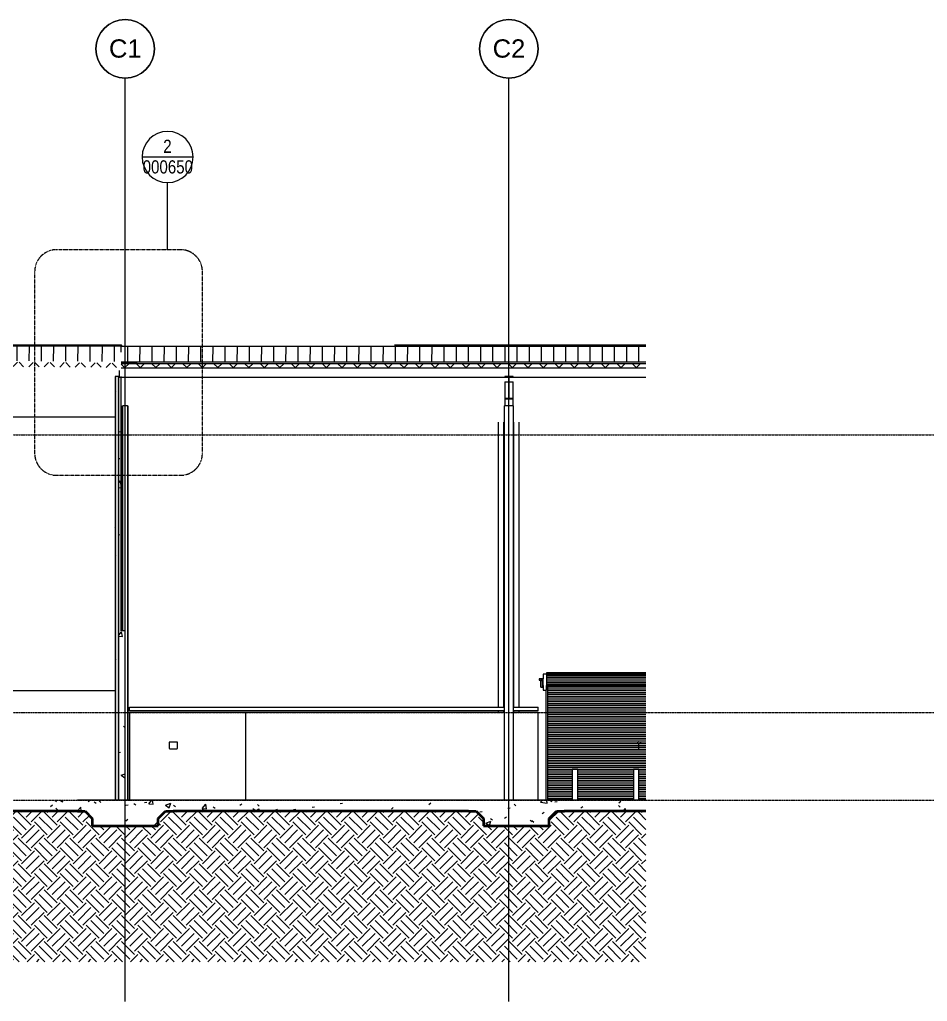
# Model space of a CAD drawing. Header units: millimetres. Extents: x 900982 to 1200730, y -305 to 27743.
# Drawn here: x 1106723 to 1131564, y -305 to 26561 of the extents above; entities that cross this region are included whole.
import ezdxf

# ---------------------------------------------------------------- set-up
doc = ezdxf.new("R2010")
doc.units = ezdxf.units.MM
for name, pattern in [('AEC_Center', [24, 12, -4, 4, -4]), ('AEC_Double Dash', [39, 15, -4, 6, -4, 6, -4]), ('Dash Small', [9, 3, -1.5, 3, -1.5]), ('Grid Line', [21, 12, -3, 3, -3]), ('Hidden', [6, 4, -2])]:
    doc.linetypes.add(name, pattern=pattern)
for name, color, linetype, lineweight in [('A-ANNO-SYMB', 150, 'Continuous', 5), ('A-CLNG', 13, 'Continuous', 5), ('A-DETL', 90, 'Continuous', 18), ('A-DETL-GENF', 92, 'Continuous', 5), ('A-DOOR', 31, 'Continuous', 5), ('A-DOOR-FRAM', 31, 'Continuous', 5), ('A-FLOR', 192, 'Continuous', 5), ('A-FLOR-LEVL', 51, 'Continuous', 5), ('A-FLOR-PATT', 8, 'Continuous', 15), ('A-ROOF', 132, 'Continuous', 5), ('A-ROOF-PATT', 132, 'Continuous', 15), ('A-SIGN', 13, 'Continuous', 5), ('A-WALL', 113, 'Continuous', 5), ('A-WALL-PATT', 111, 'Continuous', 13), ('P-SANR-FIXT', 6, 'Continuous', 5), ('Q-SPCQ', 91, 'Continuous', 5), ('S-BEAM', 12, 'Continuous', 5), ('S-COLS', 52, 'Continuous', 5), ('S-GRID', 1, 'Continuous', 5), ('S-GRID-IDEN', 1, 'Continuous', 5)]:
    doc.layers.add(name, color=color, linetype=linetype, lineweight=lineweight)
doc.styles.add('Arial', font='arial.ttf', dxfattribs={"height": 500})
doc.styles.add('Arial Narrow_1', font='ARIALN.TTF', dxfattribs={"height": 360})
pattern_1 = [(50, (1073539.1, 9820.3), (1457.472, -127.512), [152.4, -1676.4]), (355, (1073539.1, 9820.3), (-281.942, 1528.454), [121.92, -1341.12]), (100.451, (1073660.5, 9809.7), (1175.54, 1400.933), [129.52, -1424.72]), (46.184, (1073539, 10226.7), (2168.63, -336.34), [228.6, -2514.6]), (96.636, (1073719.8, 10198.7), (1899.22, 1979.42), [194.28, -2137.08]), (351.184, (1073539, 10226.7), (1899.24, 1979.4), [182.88, -2011.68]), (21, (1073742.3, 10125.1), (1212.915, -818.121), [152.4, -1676.4]), (326, (1073742.3, 10125.1), (494.417, 1473.504), [121.92, -1341.12]), (71.451, (1073843.4, 10056.9), (1707.337, 655.37), [129.52, -1424.72]), (37.5, (1073539.1, 9820.3), (24.7094, 676.44), [67.056, -1257.808, 67.056, -2640.584]), (37.5, (1073539.1, 9820.3), (24.7094, 676.44), [-1391.92, -1294.384, 67.056, -1279.144]), (7.5, (1073539.1, 9820.3), (534.558, 801.444), [67.056, -709.168, 67.056, -1227.328, -513.08]), (7.5, (1073539.1, 9820.3), (534.558, 801.444), [-2070.608, 67.056, -446.024]), (327.5, (1073085.94, 9820.3), (1084.7275, -45.831), [67.056, -440.944, 67.056, -3621.024]), (327.5, (1073085.94, 9820.3), (1084.7275, -45.831), [-575.056, -1517.904, 67.056, -2036.064]), (317.5, (1072882.7, 9820.3), (1185.035, 203.414), [67.056, -593.344, 67.056, -985.52, -1493.52]), (317.5, (1072882.7, 9820.3), (1185.035, 203.414), [-1712.976, 67.056, -1426.464])]

# ---------------------------------------------------------------- blocks, each defined once
blk = doc.blocks.new('SHS-Square Hollow Section-Column - 150x150xSHS-1264402-SECTION - GRIDS 2B')
at = {"layer": 'S-COLS', "linetype": 'Hidden'}
for p, q in [((-1629862, 9834), (-1629862, 15990)), ((-1629722, 15990), (-1629722, 5202))]:
    blk.add_line(p, q, dxfattribs=at)
blk = doc.blocks.new('Structural Framing 16 - Structural Framing 1-1145737-SECTION - GRIDS 2B')
at = {"layer": 'S-BEAM', "lineweight": 13}
for p, q in [((-1619177, 16797), (-1619407, 16797)), ((-1619407, 16797), (-1619407, 16787)), ((-1619407, 16787), (-1619297, 16787)), ((-1619297, 16787), (-1619297, 16195)), ((-1619287, 16195), (-1619287, 16787)), ((-1619287, 16787), (-1619177, 16787)), ((-1619177, 16787), (-1619177, 16797)), ((-1619297, 16195), (-1619407, 16195)), ((-1619407, 16195), (-1619407, 16185)), ((-1619407, 16185), (-1619177, 16185)), ((-1619177, 16195), (-1619287, 16195)), ((-1619177, 16185), (-1619177, 16195))]:
    blk.add_line(p, q, dxfattribs=at)
at = {"layer": 'S-BEAM'}
for p, q in [((-1619407, 16648), (-1619297, 16648)), ((-1619407, 16648), (-1619407, 16195)), ((-1619287, 16648), (-1619177, 16648)), ((-1619177, 16195), (-1619177, 16648)), ((-1619407, 16185), (-1619407, 15990)), ((-1619177, 15990), (-1619177, 16185))]:
    blk.add_line(p, q, dxfattribs=at)
blk = doc.blocks.new('Downpipe - Straight - 01 - 150D-V169-SECTION - GRIDS 2B')
at = {"layer": 'P-SANR-FIXT'}
for p, q in [((-1619163, 15546), (-1619163, 7750)), ((-1619013, 7750), (-1619013, 15546)), ((-1619163, 7650), (-1619163, 7600)), ((-1619013, 7600), (-1619013, 7650))]:
    blk.add_line(p, q, dxfattribs=at)
blk = doc.blocks.new('Ridge Capping - Ridge Capping-V175-SECTION - GRIDS 2B')
at = {"layer": 'A-ROOF'}
for p, q in [((-1643051, 17658), (-1629902, 17658)), ((-1629875, 17628), (-1643051, 17628)), ((-1629902, 17658), (-1629887, 17643)), ((-1629902, 17623), (-1615547, 17623)), ((-1615547, 17649), (-1622422, 17649))]:
    blk.add_line(p, q, dxfattribs=at)
blk = doc.blocks.new('Roof Gutters1 - Roof Gutters-1884510-SECTION - GRIDS 2B')
at = {"layer": 'A-ROOF', "lineweight": 15}
for p, q in [((-1629492, 17185), (-1629902, 17182)), ((-1629902, 17179), (-1629493, 17182)), ((-1629493, 17182), (-1629473, 17169)), ((-1629472, 17171), (-1629492, 17185)), ((-1629473, 17169), (-1629472, 17171))]:
    blk.add_line(p, q, dxfattribs=at)
blk = doc.blocks.new('Roof Gutters3 - Roof Gutters-V176-SECTION - GRIDS 2B')
at = {"layer": 'A-ROOF'}
for p, q in [((-1629867, 15565), (-1629902, 15565)), ((-1629902, 15562), (-1629867, 15562))]:
    blk.add_line(p, q, dxfattribs=at)
blk = doc.blocks.new('Door-Roller-Standard - D07_5000x3000x20-Flat-Standard Motor-Anodised Clear 2-2276732-SECTION - GRIDS 2B')
at = {"layer": 'A-DOOR'}
for p, q in [((-1618267, 8645), (-1618352, 8645)), ((-1618352, 8645), (-1618352, 8520)), ((-1618352, 8340), (-1618352, 8520)), ((-1618352, 8340), (-1618352, 8215)), ((-1618267, 8360), (-1618267, 8340)), ((-1618267, 8215), (-1618267, 8340)), ((-1618352, 8215), (-1618267, 8215))]:
    blk.add_line(p, q, dxfattribs=at)
at = {"layer": 'A-DOOR-FRAM'}
for p, q in [((-1618422, 8483), (-1618422, 8433)), ((-1618372, 8483), (-1618422, 8483)), ((-1618422, 8433), (-1618419, 8433)), ((-1618422, 8289), (-1618422, 8433)), ((-1618419, 8500), (-1618419, 8483)), ((-1618419, 8433), (-1618419, 8480)), ((-1618419, 8480), (-1618372, 8480)), ((-1618419, 8433), (-1618419, 8290)), ((-1618409, 8483), (-1618409, 8500)), ((-1618372, 8480), (-1618372, 8483)), ((-1618372, 8480), (-1618372, 8289)), ((-1618419, 8289), (-1618422, 8289)), ((-1618419, 8290), (-1618419, 8289)), ((-1618419, 8289), (-1618372, 8289)), ((-1618277, 8215), (-1618277, 5202)), ((-1618232, 8280), (-1618267, 8280)), ((-1618232, 8280), (-1618232, 5202))]:
    blk.add_line(p, q, dxfattribs=at)
at = {"layer": 'A-DOOR-FRAM', "flags": 128}
for points in [[(-1618419, 8522), (-1618419, 8523), (-1618419, 8523), (-1618419, 8523), (-1618419, 8523), (-1618419, 8523), (-1618419, 8524), (-1618419, 8524), (-1618419, 8524), (-1618419, 8524), (-1618419, 8524), (-1618419, 8525), (-1618419, 8525), (-1618419, 8525), (-1618419, 8525), (-1618419, 8525), (-1618418, 8525), (-1618418, 8526), (-1618418, 8526), (-1618418, 8526), (-1618418, 8526), (-1618418, 8526), (-1618418, 8526), (-1618417, 8526), (-1618417, 8527), (-1618417, 8527), (-1618417, 8527), (-1618417, 8527), (-1618417, 8527), (-1618416, 8527), (-1618416, 8527), (-1618416, 8527), (-1618416, 8527), (-1618416, 8527), (-1618415, 8527), (-1618415, 8527), (-1618415, 8527), (-1618415, 8527), (-1618415, 8527), (-1618414, 8527), (-1618414, 8527)], [(-1618419, 8522), (-1618419, 8522), (-1618419, 8522), (-1618419, 8522), (-1618419, 8522), (-1618419, 8522), (-1618419, 8522), (-1618419, 8522), (-1618419, 8521), (-1618419, 8521), (-1618419, 8521), (-1618419, 8520), (-1618419, 8520), (-1618419, 8520), (-1618419, 8519), (-1618419, 8519), (-1618419, 8518), (-1618419, 8517), (-1618419, 8517), (-1618419, 8516), (-1618419, 8516), (-1618419, 8515), (-1618419, 8514), (-1618419, 8514), (-1618419, 8513), (-1618419, 8512), (-1618419, 8511), (-1618419, 8511), (-1618419, 8510), (-1618419, 8509), (-1618419, 8508), (-1618419, 8507), (-1618419, 8506), (-1618419, 8506), (-1618419, 8505), (-1618419, 8504), (-1618419, 8503), (-1618419, 8502), (-1618419, 8501), (-1618419, 8500), (-1618419, 8500)], [(-1618419, 8517), (-1618419, 8518), (-1618419, 8518), (-1618419, 8519), (-1618419, 8519), (-1618419, 8520), (-1618419, 8520), (-1618419, 8521), (-1618419, 8521), (-1618419, 8521), (-1618419, 8522), (-1618419, 8522), (-1618419, 8522), (-1618419, 8522), (-1618419, 8522), (-1618419, 8522), (-1618419, 8522), (-1618419, 8522)], [(-1618414, 8527), (-1618414, 8527), (-1618414, 8527), (-1618414, 8527), (-1618414, 8527), (-1618413, 8527), (-1618413, 8527), (-1618413, 8527), (-1618413, 8527), (-1618413, 8527), (-1618412, 8527), (-1618412, 8527), (-1618412, 8527), (-1618412, 8527), (-1618412, 8527), (-1618412, 8527), (-1618411, 8527), (-1618411, 8526), (-1618411, 8526), (-1618411, 8526), (-1618411, 8526), (-1618411, 8526), (-1618411, 8526), (-1618410, 8526), (-1618410, 8525), (-1618410, 8525), (-1618410, 8525), (-1618410, 8525), (-1618410, 8525), (-1618410, 8524), (-1618410, 8524), (-1618410, 8524), (-1618410, 8524), (-1618410, 8524), (-1618410, 8524), (-1618409, 8523), (-1618409, 8523), (-1618409, 8523), (-1618409, 8523), (-1618409, 8523), (-1618409, 8522)], [(-1618409, 8522), (-1618409, 8522), (-1618409, 8522), (-1618409, 8522), (-1618409, 8522), (-1618409, 8522), (-1618409, 8522), (-1618409, 8522), (-1618409, 8521), (-1618409, 8521), (-1618409, 8521), (-1618409, 8520), (-1618409, 8520), (-1618409, 8520), (-1618409, 8519), (-1618409, 8519), (-1618409, 8518), (-1618409, 8517), (-1618409, 8517)], [(-1618409, 8500), (-1618409, 8501), (-1618409, 8502), (-1618409, 8503), (-1618409, 8504), (-1618409, 8504), (-1618409, 8505), (-1618409, 8506), (-1618409, 8507), (-1618409, 8508), (-1618409, 8509), (-1618409, 8510), (-1618409, 8510), (-1618409, 8511), (-1618409, 8512), (-1618409, 8513), (-1618409, 8513), (-1618409, 8514), (-1618409, 8515), (-1618409, 8516), (-1618409, 8516), (-1618409, 8517), (-1618409, 8517), (-1618409, 8518), (-1618409, 8518), (-1618409, 8519), (-1618409, 8519), (-1618409, 8520), (-1618409, 8520), (-1618409, 8521), (-1618409, 8521), (-1618409, 8521), (-1618409, 8522), (-1618409, 8522), (-1618409, 8522), (-1618409, 8522), (-1618409, 8522), (-1618409, 8522), (-1618409, 8522), (-1618409, 8522)]]:
    blk.add_lwpolyline(points, dxfattribs=at)
blk = doc.blocks.new('FP_178-SECTION - GRIDS 2B')
at = {"layer": 'A-DOOR'}
for p, q in [((-1615547, 8689), (-1618267, 8689)), ((-1615547, 8687), (-1618267, 8687)), ((-1615547, 8671), (-1618267, 8671)), ((-1615547, 8643), (-1618267, 8643)), ((-1615547, 8604), (-1618267, 8604)), ((-1615547, 8559), (-1618267, 8559)), ((-1615547, 8509), (-1618267, 8509)), ((-1615547, 8459), (-1618267, 8459)), ((-1615547, 8411), (-1618267, 8411)), ((-1615547, 8370), (-1618267, 8370)), ((-1615547, 8338), (-1618267, 8338)), ((-1615547, 8317), (-1618267, 8317)), ((-1618267, 8311), (-1615547, 8311)), ((-1615547, 8309), (-1618267, 8309))]:
    blk.add_line(p, q, dxfattribs=at)
blk = doc.blocks.new('X_Door-Panel-Roller-Standard - Standard-2852217-SECTION - GRIDS 2B')
at = {"layer": 'A-DOOR'}
h = blk.add_hatch(dxfattribs=at)
h.set_pattern_fill('FP_94', color=256, style=0, pattern_type=2)
h.set_pattern_definition([(0, (-1651508.293, 5200), (0, 50), [])])
h.paths.add_polyline_path([(-1618232, 5250), (-1617557, 5250), (-1617556, 6050), (-1617409, 6050), (-1617409, 5250), (-1615881, 5250), (-1615880, 6050), (-1615733, 6050), (-1615733, 5250), (-1615547, 5250), (-1615547, 8312), (-1618267, 8312), (-1618267, 8280), (-1618232, 8280), (-1618232, 5298)])
for p, q in [((-1618267, 8689), (-1618267, 8685)), ((-1618267, 8685), (-1618267, 8670)), ((-1618267, 8670), (-1618267, 8644)), ((-1618267, 8644), (-1618267, 8608)), ((-1618267, 8608), (-1618267, 8566)), ((-1618267, 8566), (-1618267, 8520)), ((-1618267, 8520), (-1618267, 8472)), ((-1618267, 8472), (-1618267, 8426)), ((-1618267, 8426), (-1618267, 8385)), ((-1618267, 8385), (-1618267, 8359))]:
    blk.add_line(p, q, dxfattribs=at)
at = {"layer": 'A-DOOR', "linetype": 'Dash Small'}
for p, q in [((-1615732, 6800), (-1615784, 6770)), ((-1615732, 6800), (-1615680, 6770)), ((-1615732, 6600), (-1615732, 6800))]:
    blk.add_line(p, q, dxfattribs=at)
at = {"layer": 'A-DOOR-FRAM'}
for p, q in [((-1618352, 8518), (-1618462, 8518)), ((-1618462, 8518), (-1618462, 8512)), ((-1618462, 8512), (-1618462, 8509)), ((-1618462, 8509), (-1618462, 8505)), ((-1618462, 8505), (-1618462, 8500)), ((-1618462, 8500), (-1618462, 8495)), ((-1618462, 8495), (-1618462, 8491)), ((-1618462, 8491), (-1618462, 8488)), ((-1618462, 8488), (-1618462, 8483)), ((-1618462, 8483), (-1618422, 8483)), ((-1618372, 8483), (-1618352, 8483)), ((-1618231, 5250), (-1617557, 5250)), ((-1617409, 5250), (-1615881, 5250)), ((-1615733, 5250), (-1615547, 5250))]:
    blk.add_line(p, q, dxfattribs=at)
at = {"layer": 'A-DOOR'}
blk.add_blockref('FP_178-SECTION - GRIDS 2B', (0, 0), dxfattribs=at)
blk = doc.blocks.new('Bollard_Typical - 150mm Diameter - BOL002 _removable_-V179-SECTION - GRIDS 2B')
at = {"layer": 'Q-SPCQ', "lineweight": 18}
for p, q in [((-1615882, 6050), (-1615882, 5200)), ((-1615733, 6050), (-1615882, 6050)), ((-1615732, 6050), (-1615733, 6050)), ((-1615732, 5200), (-1615732, 6050))]:
    blk.add_line(p, q, dxfattribs=at)
blk = doc.blocks.new('SHS-Square Hollow Section-Column - 250x250xSHS-1478536-SECTION - GRIDS 2B')
at = {"layer": 'S-COLS', "linetype": 'Hidden'}
for p, q in [((-1602688, 5202), (-1602688, 15990)), ((-1602448, 15990), (-1602448, 5202))]:
    blk.add_line(p, q, dxfattribs=at)
blk = doc.blocks.new('Downpipe - Straight - 01 - 150D-V180-SECTION - GRIDS 2B')
at = {"layer": 'P-SANR-FIXT'}
for p, q in [((-1619583, 15546), (-1619583, 7750)), ((-1619433, 7750), (-1619433, 15546)), ((-1619583, 7650), (-1619583, 7600)), ((-1619433, 7600), (-1619433, 7650))]:
    blk.add_line(p, q, dxfattribs=at)
blk = doc.blocks.new('SIGNAGE - SIGNAGE - PWD-2703450-SECTION - GRIDS 2B')
at = {"layer": 'A-SIGN'}
for p, q in [((-1628592, 6770), (-1628592, 6630)), ((-1628377, 6790), (-1628572, 6790)), ((-1628357, 6630), (-1628357, 6770)), ((-1628572, 6610), (-1628377, 6610))]:
    blk.add_line(p, q, dxfattribs=at)
for centre, start, end in [((-1628572, 6770), 90, 180), ((-1628572, 6770), 120, 165), ((-1628377, 6770), 0, 90), ((-1628377, 6770), 15, 60), ((-1628572, 6630), 180, 270), ((-1628572, 6630), 195, 270), ((-1628377, 6630), 270, 0), ((-1628377, 6630), 285, 0)]:
    blk.add_arc(centre, 20, start, end, dxfattribs=at)
blk = doc.blocks.new('Grid - A1-203820-SECTION - GRIDS 2B')
at = {"layer": 'S-GRID-IDEN'}
blk.add_circle((-1629792, 25761), 800, dxfattribs=at)
for start, end in [(0, 180), (180, 0)]:
    blk.add_arc((-1629792, 25761), 800, start, end, dxfattribs=at)
blk = doc.blocks.new('Drafting View - Type 1-207233-SECTION - GRIDS 2B')
at = {"layer": 'A-ANNO-SYMB'}
blk.add_line((-1629332, 22802), (-1627932, 22802), dxfattribs=at)
for start, end in [(0, 180), (180, 360)]:
    blk.add_arc((-1628632, 22802), 700, start, end, dxfattribs=at)

msp = doc.modelspace()

# ---------------------------------------------------------------- hatches: boundary and pattern name
at = {"layer": 'A-DETL-GENF'}
h = msp.add_hatch(dxfattribs=at)
h.set_pattern_fill('FP_61', style=0, pattern_type=2)
h.set_pattern_definition(pattern_1)
h.paths.add_polyline_path([(1119417, 4502), (1121217, 4502), (1121217, 4702), (1121417, 4902), (1121627, 4902), (1121627, 5202), (1119007, 5202), (1119007, 4902), (1119217, 4902), (1119417, 4702), (1119417, 4603)])
h.paths.add_polyline_path([(1108815, 4502), (1110512, 4502), (1110512, 4702), (1110712, 4902), (1110922, 4902), (1110922, 5202), (1108302, 5202), (1108302, 4902), (1108512, 4902), (1108712, 4702), (1108712, 4502)])
h.paths.add_polyline_path([(1100218, 4502), (1101217, 4502), (1101217, 4702), (1101417, 4902), (1101627, 4902), (1101627, 5202), (1099007, 5202), (1099007, 4902), (1099217, 4902), (1099417, 4702), (1099417, 4502), (1099788, 4502)])
h = msp.add_hatch(dxfattribs=at)
h.set_pattern_fill('FP_89', color=9, style=0, pattern_type=2)
h.set_pattern_definition([(135, (1073539.1, 9908.7), (-707.107, 6e-14), [500, -500]), (135, (1073671.66, 10041.27), (-707.107, 6e-14), [500, -500]), (135, (1073804.24, 10173.85), (-707.107, 6e-14), [500, -500]), (45, (1073539.1, 9820.3), (0, 707.107), [500, -500]), (45, (1073671.66, 9687.7), (0, 707.107), [500, -500]), (45, (1073804.24, 9555.13), (0, 707.107), [500, -500])])
h.paths.add_polyline_path([(1096349, 781), (1123860, 781), (1123860, 4902), (1121417, 4902), (1121217, 4702), (1121217, 4502), (1119417, 4502), (1119417, 4702), (1119217, 4902), (1110712, 4902), (1110512, 4702), (1110512, 4502), (1108712, 4502), (1108712, 4702), (1108512, 4902), (1101417, 4902), (1101217, 4702), (1101217, 4502), (1099417, 4502), (1099417, 4702), (1099217, 4902), (1096349, 4902), (1096349, 3561)])
at = {"layer": 'A-FLOR-PATT', "lineweight": 5}
h = msp.add_hatch(dxfattribs=at)
h.set_pattern_fill('FP_61', color=256, style=0, pattern_type=2)
h.set_pattern_definition(pattern_1)
edge = h.paths.add_edge_path()
edge.add_line((1096353, 4902), (1099007, 4902))
edge.add_line((1099007, 4902), (1099007, 5200))
edge.add_line((1099007, 5200), (1096353, 5200))
h.paths.add_polyline_path([(1104087, 4902), (1108302, 4902), (1108302, 5200), (1101627, 5200), (1101627, 4902), (1103227, 4902)])
h = msp.add_hatch(dxfattribs=at)
h.set_pattern_fill('FP_61', color=256, style=0, pattern_type=2)
h.set_pattern_definition(pattern_1)
edge = h.paths.add_edge_path()
edge.add_line((1096353, 4902), (1099007, 4902))
edge.add_line((1099007, 4902), (1099007, 5200))
edge.add_line((1099007, 5200), (1096353, 5200))
h.paths.add_polyline_path([(1108302, 4902), (1108302, 5200), (1101627, 5200), (1101627, 4902), (1107955, 4902)])
h = msp.add_hatch(dxfattribs=at)
h.set_pattern_fill('FP_61', color=256, style=0, pattern_type=2)
h.set_pattern_definition(pattern_1)
h.paths.add_polyline_path([(1110922, 4902), (1119007, 4902), (1119007, 5200), (1110922, 5200), (1110922, 4950)])
h.paths.add_polyline_path([(1123430, 4902), (1123857, 4902), (1123857, 5200), (1121627, 5200), (1121627, 4902), (1123215, 4902)])
at = {"layer": 'A-ROOF-PATT', "lineweight": 5}
h = msp.add_hatch(dxfattribs=at)
h.set_pattern_fill('FP_91', color=256, style=0, pattern_type=2)
h.set_pattern_definition([(89.545, (1841737.8, -385739.02), (-332.99038, 2.5331), [])])
h.paths.add_polyline_path([(1109502, 17202), (1109502, 17628), (1096353, 17628), (1096353, 17302), (1109245, 17204)])
h = msp.add_hatch(dxfattribs=at)
h.set_pattern_fill('FP_59', color=256, style=0, pattern_type=2)
h.set_pattern_definition([(89.546, (2304716.66, -373755.56), (-332.99944, 0.00159), [])])
h.paths.add_polyline_path([(1109502, 17190), (1123857, 17191), (1123857, 17619), (1109502, 17619), (1109502, 17198)])
h = msp.add_hatch(dxfattribs=at)
h.set_pattern_fill('FP_90', color=256, angle=45, style=0, pattern_type=2)
h.set_pattern_definition([(44.5638, (1073539.08, 9820.3), (-210.511, 213.7408), []), (134.564, (1073539.08, 9820.3), (-213.7401, -210.5117), [])])
h.paths.add_polyline_path([(1109502, 17042), (1109502, 17162), (1096353, 17262), (1096353, 17142), (1109245, 17044)])
h = msp.add_hatch(dxfattribs=at)
h.set_pattern_fill('FP_58', color=256, angle=45, style=0, pattern_type=2)
h.set_pattern_definition([(45.0035, (1073539.08, 9820.3), (-212.1449, 212.1192), []), (135.003, (1073539.08, 9820.3), (-212.121, -212.1431), [])])
h.paths.add_polyline_path([(1109502, 17030), (1123857, 17031), (1123857, 17151), (1109502, 17150), (1109502, 17030)])
at = {"layer": 'A-WALL-PATT', "lineweight": 5}
h = msp.add_hatch(dxfattribs=at)
h.set_pattern_fill('FP_60', color=256, style=0, pattern_type=2)
h.set_pattern_definition([(0, (1073539.08, 9820.3), (812.8, 203.2), [67.056, -542.544, 67.056, -3793.744]), (0, (1073539.08, 9820.3), (812.8, 203.2), [-676.656, -542.544, 67.056, -1152.144, -2032]), (0, (1073539.08, 9820.3), (812.8, 203.2), [-2438.4, 67.056, -542.544, 67.056, -1355.344]), (0, (1073539.08, 9820.3), (812.8, 203.2), [-3115.056, -339.344, 67.056, -948.944]), (120, (1073843.88, 9921.9), (-582.3764, 602.3054), [67.056, -542.544, 67.056, -3793.744]), (120, (1073843.88, 9921.9), (-582.3764, 602.3054), [-676.656, -542.544, 67.056, -1152.144, -2032]), (120, (1073843.88, 9921.9), (-582.3764, 602.3054), [-2438.4, 67.056, -542.544, 67.056, -1355.344]), (120, (1073843.88, 9921.9), (-582.3764, 602.3054), [-3115.056, -339.344, 67.056, -948.944]), (240, (1073945.48, 10328.3), (-230.4236, -805.5054), [67.056, -542.544, 67.056, -3793.744]), (240, (1073945.48, 10328.3), (-230.4236, -805.5054), [-676.656, -542.544, 67.056, -1152.144, -2032]), (240, (1073945.48, 10328.3), (-230.4236, -805.5054), [-2438.4, 67.056, -542.544, 67.056, -1355.344]), (240, (1073945.48, 10328.3), (-230.4236, -805.5054), [-3115.056, -339.344, 67.056, -948.944])])
h.paths.add_polyline_path([(1109335, 5202), (1109347, 5202), (1109347, 16792), (1109335, 16792), (1109335, 5298)])
at = {"layer": 'A-WALL-PATT'}
msp.add_hatch(color=256, dxfattribs=at).paths.add_polyline_path([(1109434, 5202), (1109437, 5202), (1109437, 16791), (1109347, 16791), (1109347, 5202)])
at = {"layer": 'A-WALL-PATT', "lineweight": 5}
h = msp.add_hatch(dxfattribs=at)
h.set_pattern_fill('FP_61', color=256, style=0, pattern_type=2)
h.set_pattern_definition(pattern_1)
h.paths.add_polyline_path([(1109437, 5202), (1109612, 5202), (1109612, 9834), (1109502, 9834), (1109502, 16791), (1109437, 16791), (1109437, 5298)])

# ---------------------------------------------------------------- linework, layer by layer
at = {"layer": 'A-ANNO-SYMB'}
msp.add_line((1110772, 20265), (1110772, 22102), dxfattribs=at)
at = {"layer": 'A-ANNO-SYMB', "linetype": 'AEC_Double Dash'}
for p, q in [((1111125, 20265), (1107734, 20265)), ((1107134, 19665), (1107134, 14692)), ((1111725, 14692), (1111725, 19665)), ((1107734, 14092), (1111125, 14092))]:
    msp.add_line(p, q, dxfattribs=at)
for centre, start, end in [((1107734, 19665), 90, 180), ((1111125, 19665), 0, 90), ((1107734, 14692), 180, 270), ((1111125, 14692), 270, 0)]:
    msp.add_arc(centre, 600, start, end, dxfattribs=at)
at = {"layer": 'A-CLNG'}
for p, q in [((1109732, 7750), (1119987, 7750)), ((1109732, 7650), (1109732, 7750)), ((1119987, 7650), (1109732, 7650)), ((1120237, 7750), (1120916, 7750)), ((1120916, 7650), (1120237, 7650)), ((1120916, 7650), (1120916, 7750))]:
    msp.add_line(p, q, dxfattribs=at)
at = {"layer": 'A-DETL', "lineweight": 15}
for p, q in [((1110922, 5202), (1108302, 5202)), ((1121627, 5202), (1119007, 5202))]:
    msp.add_line(p, q, dxfattribs=at)
at = {"layer": 'A-DETL', "lineweight": 35}
for p, q in [((1108302, 4902), (1101627, 4902)), ((1108302, 4902), (1108512, 4902)), ((1108512, 4902), (1108712, 4702)), ((1110512, 4702), (1110712, 4902)), ((1110712, 4902), (1110922, 4902)), ((1119007, 4902), (1110922, 4902)), ((1119007, 4902), (1119217, 4902)), ((1119217, 4902), (1119417, 4702)), ((1121217, 4702), (1121417, 4902)), ((1121417, 4902), (1121627, 4902)), ((1123857, 4902), (1121627, 4902)), ((1108712, 4702), (1108712, 4502)), ((1110512, 4502), (1110512, 4702)), ((1119417, 4702), (1119417, 4502)), ((1121217, 4502), (1121217, 4702)), ((1108712, 4502), (1110512, 4502)), ((1119417, 4502), (1121217, 4502))]:
    msp.add_line(p, q, dxfattribs=at)
at = {"layer": 'A-FLOR', "lineweight": 15}
for p, q in [((1119007, 5200), (1110922, 5200)), ((1123857, 5200), (1121627, 5200))]:
    msp.add_line(p, q, dxfattribs=at)
at = {"layer": 'A-FLOR-LEVL', "linetype": 'AEC_Center'}
for p, q in [((1091233, 15200), (1174249, 15200)), ((1091233, 7600), (1174249, 7600)), ((1091233, 5200), (1174249, 5200))]:
    msp.add_line(p, q, dxfattribs=at)
at = {"layer": 'A-ROOF'}
for p, q in [((1109502, 17460), (1109502, 17628)), ((1109502, 17150), (1123857, 17151)), ((1109502, 17030), (1123857, 17031))]:
    msp.add_line(p, q, dxfattribs=at)
at = {"layer": 'A-ROOF', "lineweight": 15}
for p, q in [((1109450, 16959), (1109450, 16779)), ((1123857, 17191), (1109502, 17190)), ((1109450, 16779), (1123857, 16780))]:
    msp.add_line(p, q, dxfattribs=at)
at = {"layer": 'A-WALL', "lineweight": 13}
for p, q in [((1109335, 16792), (1109335, 5202)), ((1109502, 9834), (1109502, 16791)), ((1109612, 9834), (1109502, 9834)), ((1109612, 5202), (1109612, 9834))]:
    msp.add_line(p, q, dxfattribs=at)
at = {"layer": 'A-WALL'}
for p, q in [((1109437, 16791), (1109339, 16792)), ((1109347, 5202), (1109347, 16792)), ((1109437, 5202), (1109437, 16791)), ((1109335, 15680), (1104995, 15680)), ((1109502, 15307), (1109537, 15307)), ((1105042, 8200), (1109335, 8200)), ((1119987, 7600), (1109687, 7600)), ((1109732, 7600), (1109732, 5202)), ((1112900, 7600), (1112900, 5200)), ((1120916, 7600), (1120237, 7600)), ((1120916, 5202), (1120916, 7600))]:
    msp.add_line(p, q, dxfattribs=at)
at = {"layer": 'S-COLS'}
for p, q in [((1109537, 15990), (1109537, 9834)), ((1109537, 15990), (1109547, 15990)), ((1109677, 15990), (1109547, 15990)), ((1109677, 15990), (1109687, 15990)), ((1109687, 5202), (1109687, 15990)), ((1119987, 15990), (1119987, 5202)), ((1119987, 15990), (1119997, 15990)), ((1120227, 15990), (1119997, 15990)), ((1120227, 15990), (1120237, 15990)), ((1120237, 5202), (1120237, 15990))]:
    msp.add_line(p, q, dxfattribs=at)
at = {"layer": 'S-GRID', "linetype": 'Grid Line'}
for p, q in [((1109612, -305), (1109612, 24961)), ((1120112, -305), (1120112, 24961))]:
    msp.add_line(p, q, dxfattribs=at)

# ---------------------------------------------------------------- block references
at = {"layer": 'A-ANNO-SYMB'}
msp.add_blockref('Drafting View - Type 1-207233-SECTION - GRIDS 2B', (2739404, 0), dxfattribs=at)
at = {"layer": 'A-DOOR'}
for name in ['X_Door-Panel-Roller-Standard - Standard-2852217-SECTION - GRIDS 2B', 'Door-Roller-Standard - D07_5000x3000x20-Flat-Standard Motor-Anodised Clear 2-2276732-SECTION - GRIDS 2B']:
    msp.add_blockref(name, (2739404, 0), dxfattribs=at)
at = {"layer": 'A-ROOF'}
for name in ['Ridge Capping - Ridge Capping-V175-SECTION - GRIDS 2B', 'Roof Gutters1 - Roof Gutters-1884510-SECTION - GRIDS 2B', 'Roof Gutters3 - Roof Gutters-V176-SECTION - GRIDS 2B']:
    msp.add_blockref(name, (2739404, 0), dxfattribs=at)
at = {"layer": 'A-SIGN'}
msp.add_blockref('SIGNAGE - SIGNAGE - PWD-2703450-SECTION - GRIDS 2B', (2739404, 0), dxfattribs=at)
at = {"layer": 'P-SANR-FIXT'}
for name in ['Downpipe - Straight - 01 - 150D-V180-SECTION - GRIDS 2B', 'Downpipe - Straight - 01 - 150D-V169-SECTION - GRIDS 2B']:
    msp.add_blockref(name, (2739404, 0), dxfattribs=at)
at = {"layer": 'Q-SPCQ'}
for p in [(2737728, 0), (2739404, 0)]:
    msp.add_blockref('Bollard_Typical - 150mm Diameter - BOL002 _removable_-V179-SECTION - GRIDS 2B', p, dxfattribs=at)
at = {"layer": 'S-BEAM'}
msp.add_blockref('Structural Framing 16 - Structural Framing 1-1145737-SECTION - GRIDS 2B', (2739404, 0), dxfattribs=at)
at = {"layer": 'S-COLS', "linetype": 'Hidden'}
for name, p in [('SHS-Square Hollow Section-Column - 150x150xSHS-1264402-SECTION - GRIDS 2B', (2739404, 0)), ('SHS-Square Hollow Section-Column - 250x250xSHS-1478536-SECTION - GRIDS 2B', (2722680, 0))]:
    msp.add_blockref(name, p, dxfattribs=at)
at = {"layer": 'S-GRID-IDEN'}
for p in [(2739404, 0), (2749904, 0)]:
    msp.add_blockref('Grid - A1-203820-SECTION - GRIDS 2B', p, dxfattribs=at)

# ---------------------------------------------------------------- texts
at = {"layer": 'A-ANNO-SYMB', "char_height": 360, "attachment_point": 1, "style": 'Arial Narrow_1'}
for s, insert, width in [('2', (1110652, 23274), 272.57), ('000650', (1110090, 22711), 1635.44)]:
    msp.add_mtext(s, dxfattribs=dict(at, insert=insert, width=width))
at = {"layer": 'S-GRID-IDEN', "char_height": 500, "width": 1074.26, "attachment_point": 1, "style": 'Arial'}
for s, insert in [('C1', (1109168, 26021)), ('C2', (1119668, 26021))]:
    msp.add_mtext(s, dxfattribs=dict(at, insert=insert))

doc.saveas('drawing.dxf')
